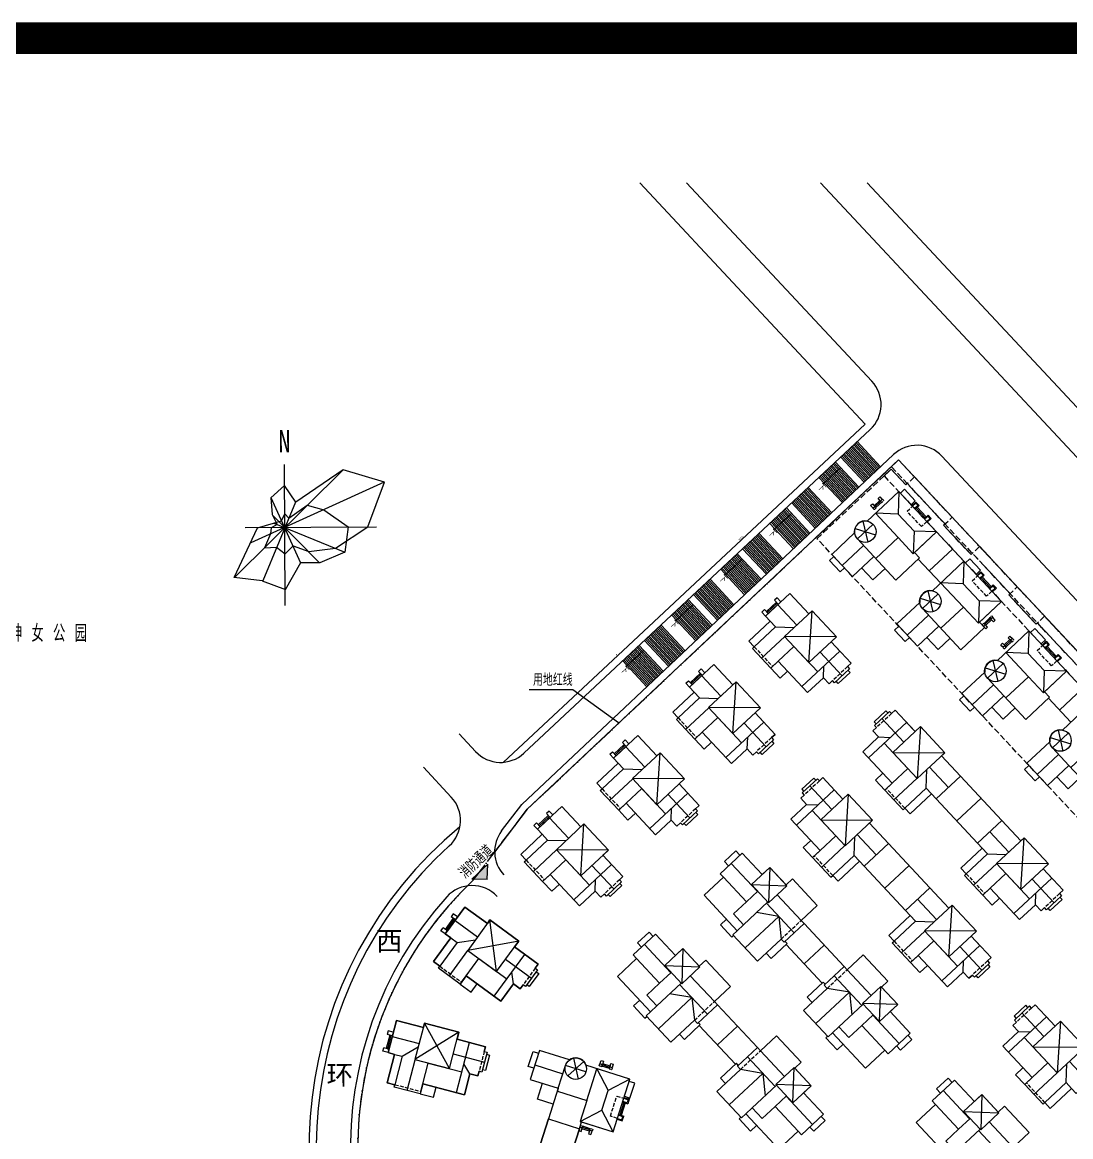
# Model space of a CAD drawing. Extents: x -34815 to 81416, y -425322 to 67478.
# Drawn here: x 878 to 3537, y -245754 to -242928 of the extents above; entities that cross this region are included whole.
import ezdxf

# ---------------------------------------------------------------- set-up
doc = ezdxf.new("R2010")
doc.units = 0
doc.header["$LTSCALE"] = 1000
doc.header["$MEASUREMENT"] = 0
doc.linetypes.add('DASH', pattern=[0.35, 0.25, -0.1])
doc.linetypes.add('DOTE', pattern=[2.42, 2, -0.2, 0.02, -0.2])
doc.layers.add('WALL', color=2, linetype='Continuous', lineweight=25)
doc.layers.add('坯担层', color=7, linetype='Continuous')
doc.styles.add('-宋体', font='', dxfattribs={"width": 0.8})
doc.styles.add('_TCH_DIM', font='SIMPLEX', dxfattribs={"bigfont": 'GBCBIG'})
doc.styles.get("Standard").update_dxf_attribs({"font": 'gbenor.shx', "bigfont": 'gbcbig.shx'})
doc.styles.add('宋体', font='', dxfattribs={"width": 0.666667})
doc.styles.get('-宋体').set_extended_font_data('NSimSun')
doc.styles.get('宋体').set_extended_font_data('SimSun')

# ---------------------------------------------------------------- blocks, each defined once
blk = doc.blocks.new('jhjuuoiuo')
at = {"linetype": 'Continuous'}
blk.add_hatch(color=9, dxfattribs=at).paths.add_polyline_path([(284942, 468445), (281762, 468553), (285050, 471625)])
at = {"color": 9, "linetype": 'Continuous'}
for p, q in [((338048, 587574), (316149, 611012)), ((363643, 570431), (325729, 611012)), ((353099, 611012), (715639, 222973)), ((362679, 611012), (725218, 222973)), ((362283, 561633), (338048, 587574)), ((311620, 514300), (362283, 561633)), ((362283, 561633), (311620, 514300)), ((362078, 561853), (362112, 561816)), ((292428, 494316), (363307, 560537)), ((358964, 556480), (363756, 551350)), ((359205, 556705), (363997, 551576)), ((359446, 556930), (364237, 551802)), ((359687, 557155), (364478, 552028)), ((359928, 557381), (364718, 552254)), ((360169, 557606), (364958, 552480)), ((360411, 557831), (365199, 552707)), ((360652, 558057), (365439, 552933)), ((291992, 483838), (368067, 555407)), ((369120, 554327), (293119, 482833)), ((357276, 554903), (362074, 549767)), ((357517, 555128), (362314, 549993)), ((357758, 555353), (362555, 550219)), ((357999, 555578), (362795, 550445)), ((358240, 555804), (363035, 550671)), ((358482, 556029), (363276, 550898)), ((358723, 556254), (363516, 551124)), ((626797, 278513), (369120, 554327)), ((377979, 555087), (632721, 282427)), ((255462, 552265), (233179, 530275)), ((243568, 524534), (243436, 553399)), ((255477, 552261), (245733, 545689)), ((263871, 549750), (255477, 552261)), ((353623, 549327), (356363, 551865)), ((354010, 551851), (358818, 546704)), ((354251, 552076), (359058, 546930)), ((354492, 552302), (359299, 547156)), ((354733, 552527), (359539, 547383)), ((354974, 552752), (359780, 547609)), ((355215, 552977), (360020, 547835)), ((355456, 553203), (360260, 548061)), ((355698, 553428), (360501, 548287)), ((355939, 553653), (360741, 548513)), ((356180, 553879), (360981, 548739)), ((356363, 551865), (357243, 552680)), ((367614, 552412), (366152, 551047)), ((370617, 549197), (367614, 552412)), ((263840, 549759), (236531, 537335)), ((260474, 540599), (263871, 549750)), ((352804, 550725), (357616, 545574)), ((353045, 550950), (357857, 545800)), ((353286, 551175), (358097, 546026)), ((353527, 551400), (358337, 546252)), ((353768, 551626), (358578, 546478)), ((243403, 549092), (240643, 546569)), ((245733, 545689), (243403, 549092)), ((349165, 547325), (353989, 542161)), ((349406, 547550), (354229, 542388)), ((349647, 547775), (354470, 542614)), ((349888, 548001), (354710, 542840)), ((350130, 548226), (354950, 543066)), ((350371, 548451), (355191, 543292)), ((350612, 548676), (355431, 543518)), ((245687, 545658), (238976, 529565)), ((240643, 546569), (240898, 543118)), ((240662, 546598), (246742, 533260)), ((244319, 542428), (248098, 545027)), ((248098, 545027), (251463, 544115)), ((347236, 545522), (352066, 540353)), ((347477, 545748), (352306, 540579)), ((347718, 545973), (352547, 540805)), ((347959, 546198), (352787, 541031)), ((348200, 546424), (353028, 541257)), ((348442, 546649), (353268, 541483)), ((348683, 546874), (353508, 541709)), ((348924, 547099), (353749, 541935)), ((240898, 543118), (241929, 541118)), ((240963, 542992), (250622, 533269)), ((242818, 541844), (243473, 543294)), ((243473, 543294), (244319, 542428)), ((251463, 544115), (256462, 540617)), ((344211, 542696), (349051, 537516)), ((344452, 542921), (349291, 537742)), ((344693, 543147), (349531, 537968)), ((344934, 543372), (349772, 538194)), ((345175, 543597), (350012, 538420)), ((345416, 543823), (350252, 538646)), ((345658, 544048), (350493, 538873)), ((345899, 544273), (350733, 539099)), ((346140, 544498), (350973, 539325)), ((346283, 542527), (347163, 543343)), ((233151, 530236), (237919, 540450)), ((235394, 540465), (262240, 540630)), ((237919, 540450), (242818, 541844)), ((240691, 540418), (240591, 539197)), ((241929, 541118), (240691, 540418)), ((241221, 541406), (255791, 535427)), ((253871, 536238), (260474, 540599)), ((256462, 540617), (255780, 535470)), ((342764, 541344), (347608, 536159)), ((343005, 541570), (347849, 536385)), ((343246, 541795), (348089, 536611)), ((343487, 542020), (348329, 536838)), ((343543, 539990), (346283, 542527)), ((343729, 542246), (348570, 537064)), ((343970, 542471), (348810, 537290)), ((355296, 541364), (352016, 538284)), ((383930, 534948), (378332, 540940)), ((240591, 539197), (239348, 536360)), ((339366, 538170), (344221, 532973)), ((339607, 538395), (344462, 533199)), ((339848, 538620), (344702, 533425)), ((340090, 538846), (344943, 533651)), ((340331, 539071), (345183, 533878)), ((340572, 539296), (345423, 534104)), ((239348, 536360), (241814, 536480)), ((241814, 536480), (243595, 535137)), ((243595, 535137), (245186, 536764)), ((245186, 536764), (248390, 535604)), ((248390, 535604), (253871, 536238)), ((337196, 536142), (342058, 530938)), ((337437, 536368), (342299, 531164)), ((337678, 536593), (342539, 531390)), ((337919, 536818), (342779, 531616)), ((338161, 537043), (343020, 531843)), ((338402, 537269), (343260, 532069)), ((338643, 537494), (343500, 532295)), ((338884, 537719), (343741, 532521)), ((339125, 537945), (343981, 532747)), ((255780, 535470), (250644, 533291)), ((334412, 533541), (339283, 528328)), ((334653, 533767), (339523, 528554)), ((334894, 533992), (339764, 528780)), ((335135, 534217), (340004, 529006)), ((335377, 534442), (340245, 529232)), ((335618, 534668), (340485, 529458)), ((335859, 534893), (340725, 529684)), ((336100, 535118), (340966, 529910)), ((336203, 533190), (337083, 534006)), ((243640, 527831), (246767, 533304)), ((250644, 533291), (246653, 533286)), ((332724, 531964), (337601, 526745)), ((332965, 532189), (337841, 526971)), ((333206, 532415), (338081, 527197)), ((333447, 532640), (338322, 527423)), ((333463, 530653), (336203, 533190)), ((333689, 532865), (338562, 527649)), ((333930, 533091), (338802, 527875)), ((334171, 533316), (339043, 528101)), ((238870, 529574), (233151, 530236)), ((238870, 529574), (243640, 527831)), ((329567, 529015), (334454, 523785)), ((329809, 529240), (334694, 524011)), ((330050, 529466), (334935, 524237)), ((330291, 529691), (335175, 524463)), ((330532, 529916), (335415, 524689)), ((327156, 526762), (332050, 521524)), ((327397, 526987), (332291, 521750)), ((327638, 527213), (332531, 521976)), ((327879, 527438), (332771, 522202)), ((328121, 527663), (333012, 522428)), ((328362, 527889), (333252, 522654)), ((328603, 528114), (333492, 522880)), ((328844, 528339), (333733, 523106)), ((329085, 528564), (333973, 523333)), ((329326, 528790), (334214, 523559)), ((397242, 520700), (391644, 526691)), ((324854, 524612), (329756, 519365)), ((325095, 524837), (329996, 519591)), ((325337, 525062), (330237, 519818)), ((325578, 525288), (330477, 520044)), ((325819, 525513), (330717, 520270)), ((326060, 525738), (330958, 520496)), ((326123, 523853), (327003, 524669)), ((322684, 522584), (327593, 517330)), ((322925, 522809), (327833, 517556)), ((323166, 523035), (328073, 517783)), ((323384, 521316), (326123, 523853)), ((323408, 523260), (328314, 518009)), ((323649, 523485), (328554, 518235)), ((323890, 523710), (328794, 518461)), ((324131, 523936), (329035, 518687)), ((324372, 524161), (329275, 518913)), ((324613, 524386), (329516, 519139)), ((319769, 519860), (324686, 514596)), ((320010, 520085), (324927, 514823)), ((320251, 520311), (325167, 515049)), ((320492, 520536), (325408, 515275)), ((317357, 517607), (322283, 512335)), ((317598, 517833), (322523, 512561)), ((317840, 518058), (322764, 512788)), ((318081, 518283), (323004, 513014)), ((318322, 518508), (323244, 513240)), ((318563, 518734), (323485, 513466)), ((318804, 518959), (323725, 513692)), ((319045, 519184), (323965, 513918)), ((319286, 519410), (324206, 514144)), ((319527, 519635), (324446, 514370)), ((315056, 515457), (319988, 510177)), ((315297, 515682), (320237, 510394)), ((315538, 515907), (320469, 510629)), ((315779, 516133), (320710, 510855)), ((316020, 516358), (320950, 511081)), ((316043, 514516), (316923, 515331)), ((317116, 517382), (322042, 512109)), ((288240, 492456), (311620, 514300)), ((311415, 514519), (311450, 514483)), ((312644, 513204), (317585, 507916)), ((312885, 513429), (317826, 508141)), ((313126, 513654), (318067, 508366)), ((313304, 511978), (316043, 514516)), ((313368, 513880), (318308, 508592)), ((313609, 514105), (318546, 508820)), ((313850, 514330), (318790, 509042)), ((314091, 514556), (319027, 509272)), ((314332, 514781), (319267, 509499)), ((314573, 515006), (319514, 509718)), ((314814, 515231), (319748, 509951)), ((302437, 507297), (293515, 507297)), ((311771, 500517), (302437, 507297)), ((279167, 498256), (282534, 494653)), ((271860, 491430), (277565, 485324)), ((287872, 478428), (291992, 483838)), ((293119, 482833), (286442, 474077)), ((281762, 468553), (285050, 471625)), ((284942, 468445), (285050, 471625)), ((284942, 468445), (281762, 468553))]:
    blk.add_line(p, q, dxfattribs=at)
at = {"color": 1, "linetype": 'DOTE', "ltscale": 2}
for p, q in [((293119, 482833), (369120, 554327)), ((369120, 554327), (642529, 261687)), ((282064, 468314), (293119, 482833))]:
    blk.add_line(p, q, dxfattribs=at)
at = {"color": 5, "linetype": 'DASH', "ltscale": 5}
for p, q in [((367614, 552412), (366152, 551047)), ((370617, 549197), (367614, 552412)), ((352415, 538212), (366152, 551047)), ((366152, 551047), (420085, 493321)), ((372371, 550836), (370617, 549197)), ((380091, 542584), (372371, 550836)), ((370910, 549470), (370617, 549197)), ((378624, 541213), (370910, 549470)), ((378332, 540940), (380091, 542584)), ((378332, 540940), (378624, 541213)), ((383930, 534948), (378332, 540940)), ((406347, 480486), (352415, 538212)), ((385684, 536587), (383930, 534948)), ((393403, 528335), (385684, 536587)), ((384222, 535222), (383930, 534948)), ((386612, 532664), (384222, 535222)), ((391936, 526964), (386612, 532664)), ((391644, 526691), (393403, 528335)), ((391644, 526691), (391936, 526964)), ((397242, 520700), (391644, 526691)), ((398996, 522338), (397242, 520700)), ((406715, 514085), (398996, 522338)), ((397535, 520973), (397242, 520700)), ((405249, 512716), (397535, 520973))]:
    blk.add_line(p, q, dxfattribs=at)
at = {"color": 1, "linetype": 'DASH', "ltscale": 5}
blk.add_line((639782, 261687), (367645, 552940), dxfattribs=at)
at = {"color": 9, "linetype": 'Continuous', "const_width": 40}
for points in [[(362281, 561563), (362285, 561704)], [(311623, 514371), (311618, 514229)]]:
    blk.add_lwpolyline(points, dxfattribs=at)
at = {"color": 9, "linetype": 'Continuous'}
for centre, radius, start, end in [((358528, 565652), 7000, 313.05417, 43.05418), ((372864, 550308), 7000, 43.05417, 133.2516), ((287649, 499431), 7000, 223.05418, 313.05417), ((272450, 480545), 7000, 312.37273, 43.05418), ((333443, 413686), 85000, 129.54374, 216.58302), ((293441, 474187), 7000, 142.71232, 223.05417), ((333443, 413686), 83500, 132.37273, 216.58302), ((333431, 413690), 74988, 134.50457, 227.08205), ((281839, 460239), 7000, 43.05417, 137.9494), ((333458, 413679), 76515, 137.9494, 225.89447)]:
    blk.add_arc(centre, radius, start, end, dxfattribs=at)
at = {"color": 1, "linetype": 'DOTE', "ltscale": 2}
for centre, radius, start, end in [((333308, 413789), 74826, 133.22232, 156.73276), ((333031, 413772), 74579, 156.63627, 180.31177)]:
    blk.add_arc(centre, radius, start, end, dxfattribs=at)
at = {"layer": 'WALL', "color": 5}
for p, q in [((365282, 546046), (364113, 544954)), ((365466, 545849), (364297, 544757)), ((365650, 545652), (364481, 544559)), ((365412, 545907), (364913, 546441)), ((372501, 544251), (373312, 545009)), ((374344, 542278), (375156, 543036)), ((385814, 530003), (386625, 530760)), ((387657, 528030), (388468, 528787)), ((344495, 524791), (342449, 522880)), ((344495, 524791), (343737, 525602)), ((342449, 522880), (341691, 523691)), ((387770, 521977), (386600, 520884)), ((387954, 521779), (386785, 520687)), ((388138, 521582), (386969, 520490)), ((388009, 521721), (388507, 521187)), ((392036, 517410), (391538, 517943)), ((391907, 517549), (390738, 516456)), ((392091, 517351), (390922, 516259)), ((392275, 517154), (391106, 516062)), ((399126, 515754), (399937, 516512)), ((400969, 513781), (401780, 514539)), ((328930, 510250), (328173, 511061)), ((326884, 508338), (326127, 509149)), ((328930, 510250), (326884, 508338)), ((313366, 495709), (311320, 493797)), ((313366, 495709), (312609, 496520)), ((311320, 493797), (310563, 494608)), ((297802, 481167), (295756, 479256)), ((297802, 481167), (297045, 481978)), ((295756, 479256), (294999, 480067)), ((278433, 460205), (277537, 460860)), ((276781, 457944), (275885, 458599)), ((278433, 460205), (276781, 457944)), ((265518, 436492), (264444, 436771)), ((265518, 436492), (264813, 433782)), ((264813, 433782), (263739, 434061)), ((307344, 429767), (309650, 425307)), ((309921, 429786), (308397, 430271)), ((310003, 430043), (308478, 430528)), ((310085, 430300), (308560, 430786)), ((310027, 430119), (310249, 430815)), ((314109, 427613), (309650, 425307)), ((312623, 422944), (313681, 422607)), ((303916, 418999), (308376, 421305)), ((310682, 416845), (308376, 421305)), ((311804, 420371), (312862, 420034)), ((297458, 419481), (295304, 412716)), ((303795, 417464), (302385, 413035)), ((305844, 416979), (304320, 417464)), ((305926, 417236), (304402, 417722)), ((306008, 417494), (304483, 417979)), ((305902, 417160), (305681, 416464))]:
    blk.add_line(p, q, dxfattribs=at)
for points in [[(364445, 534125), (369049, 538426), (372121, 535137), (376870, 539575), (369156, 547832), (362707, 541807, 0.5070926), (360114, 539384), (355419, 534997), (359651, 530467), (364036, 534563), (364445, 534125)], [(355419, 534997), (359651, 530467), (364036, 534563), (368541, 529740), (373401, 534280), (372377, 535376), (376870, 539575), (369156, 547832), (362707, 541807, 0.5070926), (360114, 539384), (355419, 534997)], [(377758, 519876), (382361, 524177), (385433, 520889), (390183, 525326), (382468, 533583), (376020, 527558, 0.5070926), (373426, 525135), (368731, 520749), (372964, 516218), (377348, 520314), (377758, 519876)], [(368731, 520749), (372964, 516218), (377348, 520314), (381854, 515492), (386713, 520031), (385689, 521128), (390183, 525326), (382468, 533583), (376020, 527558, 0.5070926), (373426, 525135), (368731, 520749)], [(391070, 505627), (395674, 509928), (398746, 506640), (403495, 511077), (395781, 519334), (389332, 513309, 0.5070926), (386738, 510886), (382044, 506500), (386276, 501969), (390660, 506065), (391070, 505627)], [(382044, 506500), (386276, 501969), (390660, 506065), (395166, 501243), (400025, 505783), (399001, 506879), (403495, 511077), (395781, 519334), (389332, 513309, 0.5070926), (386738, 510886), (382044, 506500)], [(404383, 491378), (408986, 495679), (412058, 492391), (416808, 496828), (409093, 505085), (402645, 499061, 0.5070926), (400051, 496637), (395356, 492251), (399589, 487720), (403973, 491817), (404383, 491378)], [(395356, 492251), (399589, 487720), (403973, 491817), (408479, 486994), (413338, 491534), (412314, 492630), (416808, 496828), (409093, 505085), (402645, 499061, 0.5070926), (400051, 496637), (395356, 492251)], [(314109, 427613), (305128, 430472, 0.2771533), (303405, 431942, 0.2016051), (301746, 431549), (295623, 433498), (293743, 427590), (299460, 425770), (297458, 419481), (303795, 417464), (304250, 418893), (310682, 416845), (314109, 427613)], [(299278, 425198), (305281, 423287), (303916, 418999), (310682, 416845), (314109, 427613), (305128, 430472, 0.5070926), (301746, 431549), (295623, 433498), (293743, 427590), (299460, 425770), (299278, 425198)], [(295623, 433498), (293743, 427590), (299460, 425770), (297458, 419481), (303795, 417464), (304250, 418893), (310682, 416845), (314109, 427613), (305128, 430472, 0.5070926), (301746, 431549), (295623, 433498)]]:
    blk.add_lwpolyline(points, format="xyb", dxfattribs=at)
for points in [[(359651, 530467), (364036, 534563), (368541, 529740), (373401, 534280), (372377, 535376), (376870, 539575), (369156, 547832), (362707, 541807, 0.5070926), (360114, 539384), (355419, 534997)], [(372964, 516218), (377348, 520314), (381854, 515492), (386713, 520031), (385689, 521128), (390183, 525326), (382468, 533583), (376020, 527558, 0.5070926), (373426, 525135), (368731, 520749)], [(386276, 501969), (390660, 506065), (395166, 501243), (400025, 505783), (399001, 506879), (403495, 511077), (395781, 519334), (389332, 513309, 0.5070926), (386738, 510886), (382044, 506500)], [(399589, 487720), (403973, 491817), (408479, 486994), (413338, 491534), (412314, 492630), (416808, 496828), (409093, 505085), (402645, 499061, 0.5070926), (400051, 496637), (395356, 492251)], [(293743, 427590), (299460, 425770), (297458, 419481), (303795, 417464), (304250, 418893), (310682, 416845), (314109, 427613), (305128, 430472, 0.5070926), (301746, 431549), (295623, 433498)]]:
    blk.add_lwpolyline(points, format="xyb", close=True, dxfattribs=at)
for points in [[(369156, 547832), (369000, 543238), (364406, 543394)], [(371654, 545158), (372531, 545978), (370346, 548316), (369469, 547497)], [(366050, 545956), (366086, 545991), (365813, 546283), (365412, 545907), (365685, 545615), (365904, 545820)], [(371853, 544946), (372664, 545703), (373312, 545009)], [(371955, 544836), (372656, 545491), (373100, 545016), (372399, 544361)], [(364150, 544181), (364114, 544147), (363840, 544440), (364242, 544815), (364515, 544523), (364296, 544318)], [(364150, 544181), (364515, 544523), (364242, 544815), (363877, 544474)], [(369049, 538426), (364406, 543394)], [(372277, 539731), (369000, 543238)], [(372501, 544251), (372720, 544456), (374564, 542483), (374344, 542278)], [(372918, 544641), (374761, 542668)], [(374891, 541694), (375592, 542349), (375148, 542824), (374447, 542169)], [(374993, 541584), (375804, 542342), (375156, 543036)], [(363906, 541147), (360690, 538144)], [(361801, 541789), (362795, 537502)], [(360193, 540287), (364402, 539004)], [(364036, 534563), (360690, 538144)], [(376870, 539575), (372277, 539731), (372121, 535137)], [(382468, 533583), (376870, 539575)], [(357535, 532732), (361919, 536828)], [(375398, 531630), (380147, 536067)], [(358013, 532221), (357136, 531401), (354951, 533740), (355828, 534559)], [(377719, 529146), (373145, 534041)], [(382468, 533583), (382312, 528990), (377719, 529146)], [(384966, 530910), (385843, 531729), (383658, 534067), (382782, 533248)], [(366357, 532079), (363872, 529758), (361551, 532242)], [(385165, 530697), (385976, 531455), (386625, 530760)], [(385267, 530587), (385969, 531243), (386413, 530768), (385711, 530112)], [(382361, 524177), (377719, 529146)], [(385589, 525482), (382312, 528990)], [(385814, 530003), (386033, 530207), (387876, 528234), (387657, 528030)], [(386230, 530392), (388073, 528419)], [(358679, 512041), (359402, 512717), (355306, 517101), (356402, 518125), (351418, 523459), (350761, 522845), (346869, 527010), (341901, 522368), (342856, 521345), (338472, 517248), (339564, 516079)], [(339564, 516079), (338472, 517248), (342856, 521345), (341901, 522368), (346869, 527010), (350761, 522845), (351418, 523459), (356402, 518125), (355306, 517101), (359402, 512717), (358679, 512041), (359088, 511602), (356005, 508722), (355595, 509160), (354872, 508484), (353711, 509726), (350496, 506722), (344488, 513153), (342954, 511719), (339199, 515738), (339564, 516079)], [(357081, 515201), (355306, 517101), (356402, 518125), (351418, 523459), (350761, 522845), (346869, 527010), (341901, 522368)], [(377218, 526899), (374003, 523895)], [(375113, 527540), (376107, 523253)], [(388203, 527445), (388904, 528100), (388461, 528575), (387759, 527920)], [(388305, 527336), (389117, 528093), (388468, 528787)], [(344105, 525208), (342059, 523296)], [(344290, 525010), (342244, 523099), (342449, 522880)], [(345043, 525303), (344285, 526114), (343737, 525602)], [(344385, 524689), (348276, 520524)], [(373506, 526038), (377715, 524755)], [(390183, 525326), (385589, 525482), (385433, 520889)], [(341901, 522368), (341143, 523179), (341691, 523691)], [(350776, 512868), (351418, 523459)], [(370847, 518483), (375232, 522579)], [(377348, 520314), (374003, 523895)], [(388101, 522354), (388137, 522389), (388410, 522096), (388009, 521721), (387735, 522013), (387955, 522218)], [(342856, 521345), (343949, 520175), (339564, 516079)], [(343949, 520175), (347765, 520046)], [(371325, 517972), (370448, 517153), (368264, 519491), (369141, 520310)], [(386201, 520579), (386566, 520921), (386839, 520629), (386474, 520287)], [(341076, 513728), (345826, 518166)], [(356402, 518125), (345792, 518203)], [(379669, 517830), (377185, 515509), (374864, 517993)], [(395781, 519334), (395625, 514741), (391031, 514897)], [(392675, 517459), (392711, 517493), (392438, 517785), (392036, 517410), (392309, 517117), (392529, 517322)], [(398279, 516661), (399156, 517480), (396971, 519818), (396094, 518999)], [(344488, 513153), (347703, 516157), (352551, 510968)], [(390775, 515684), (390738, 515650), (390465, 515942), (390867, 516317), (391140, 516025), (390921, 515820)], [(390775, 515684), (391140, 516025), (390867, 516317), (390502, 515976)], [(398477, 516448), (399289, 517206), (399937, 516512)], [(398580, 516338), (399281, 516994), (399725, 516519), (399024, 515863)], [(399126, 515754), (399345, 515959), (401189, 513986), (400969, 513781)], [(399543, 516143), (401386, 514170)], [(343319, 512060), (344488, 513153), (350496, 506722), (353711, 509726), (354872, 508484), (355595, 509160)], [(349335, 507965), (357081, 515201)], [(353041, 514985), (357546, 510162)], [(388426, 513291), (389420, 509005)], [(395674, 509928), (391031, 514897)], [(398902, 511233), (395625, 514741)], [(401515, 513196), (402217, 513852), (401773, 514327), (401072, 513671)], [(401618, 513087), (402429, 513844), (401780, 514539)], [(343115, 497500), (343838, 498175), (339742, 502560), (340838, 503584), (335854, 508918), (335197, 508304), (331305, 512469), (326336, 507826), (327292, 506803), (322908, 502707), (324000, 501538)], [(324000, 501538), (322908, 502707), (327292, 506803), (326336, 507826), (331305, 512469), (335197, 508304), (335854, 508918), (340838, 503584), (339742, 502560), (343838, 498175), (343115, 497500), (343524, 497061), (340441, 494180), (340031, 494619), (339308, 493943), (338147, 495185), (334932, 492181), (328924, 498611), (327390, 497178), (323635, 501197), (324000, 501538)], [(341517, 500660), (339742, 502560), (340838, 503584), (335854, 508918), (335197, 508304), (331305, 512469), (326336, 507826)], [(329479, 510762), (328721, 511573), (328173, 511061)], [(342954, 511719), (344859, 509680), (346393, 511114)], [(353711, 509726), (353793, 512129)], [(358752, 511288), (359169, 510843), (356757, 508590), (356341, 509036)], [(386818, 511789), (391027, 510507)], [(390530, 512650), (387315, 509646)], [(403495, 511077), (398902, 511233), (398746, 506640)], [(409093, 505085), (403495, 511077)], [(326336, 507826), (325579, 508637), (326127, 509149)], [(328541, 510666), (326495, 508755)], [(328726, 510469), (326680, 508557), (326884, 508338)], [(328821, 510147), (332712, 505982)], [(335211, 498327), (335854, 508918)], [(390660, 506065), (387315, 509646)], [(327292, 506803), (328385, 505634), (324000, 501538)], [(384160, 504234), (388544, 508331)], [(402023, 503132), (406772, 507570)], [(328385, 505634), (332201, 505504)], [(384638, 503723), (383761, 502904), (381576, 505242), (382453, 506061)], [(404344, 500648), (399770, 505544)], [(325512, 499187), (330262, 503625)], [(328924, 498611), (332139, 501615), (336986, 496427)], [(340838, 503584), (330228, 503661)], [(370388, 483088), (371480, 481919), (375864, 486015), (376820, 484992), (381789, 489634), (377898, 493799), (378555, 494414), (373572, 499748), (372476, 498724), (368379, 503108), (367656, 502432), (367246, 502871), (364163, 499990), (364572, 499551), (363849, 498875), (365010, 497633), (361794, 494629), (367802, 488199), (366268, 486765), (370022, 482746), (370388, 483088)], [(366910, 502556), (366494, 503002), (364082, 500749), (364499, 500304)], [(367656, 502432), (368379, 503108), (372476, 498724), (373572, 499748), (378555, 494414), (377898, 493799), (381789, 489634), (376820, 484992), (375864, 486015), (371480, 481919), (370388, 483088)], [(392982, 503581), (390497, 501260), (388176, 503744)], [(333771, 493423), (341517, 500660)], [(337477, 500443), (341982, 495621)], [(366633, 487107), (367802, 488199), (361794, 494629), (365010, 497633), (363849, 498875), (364572, 499551)], [(362955, 493387), (370701, 500624)], [(370210, 496607), (365705, 501430)], [(370701, 500624), (372476, 498724), (373572, 499748), (378555, 494414), (377898, 493799), (381789, 489634), (376820, 484992)], [(373572, 499748), (372929, 489157)], [(327550, 482958), (328274, 483634), (324178, 488018), (325274, 489042), (320290, 494377), (319633, 493762), (315741, 497927), (310772, 493285), (311728, 492262), (307344, 488166), (308436, 486997)], [(308436, 486997), (307344, 488166), (311728, 492262), (310772, 493285), (315741, 497927), (319633, 493762), (320290, 494377), (325274, 489042), (324178, 488018), (328274, 483634), (327550, 482958), (327960, 482520), (324876, 479639), (324467, 480077), (323743, 479402), (322583, 480644), (319368, 477640), (313360, 484070), (311826, 482636), (308071, 486655), (308436, 486997)], [(325953, 486119), (324178, 488018), (325274, 489042), (320290, 494377), (319633, 493762), (315741, 497927), (310772, 493285)], [(327390, 497178), (329294, 495139), (330829, 496573)], [(327755, 497519), (328924, 498611), (334932, 492181), (338147, 495185), (339308, 493943), (340031, 494619)], [(338147, 495185), (338229, 497588)], [(365010, 497633), (367412, 497551)], [(400131, 497540), (404340, 496258)], [(403843, 498401), (400628, 495397)], [(401738, 499042), (402732, 494756)], [(312977, 496125), (310931, 494213)], [(313162, 495928), (311116, 494016), (311320, 493797)], [(313914, 496221), (313157, 497032), (312609, 496520)], [(313257, 495606), (317148, 491441)], [(343188, 496747), (343604, 496301), (341193, 494049), (340777, 494494)], [(367802, 488199), (371017, 491203), (366170, 496391)], [(403973, 491817), (400628, 495397)], [(310772, 493285), (310015, 494096), (310563, 494608)], [(319647, 483786), (320290, 494377)], [(367945, 494491), (378555, 494414)], [(397472, 489986), (401857, 494082)], [(311728, 492262), (312820, 491093), (308436, 486997)], [(312820, 491093), (316637, 490963)], [(366268, 486765), (364363, 488804), (365897, 490238)], [(374772, 487184), (374902, 491000)], [(379305, 487313), (375413, 491478)], [(397950, 489474), (397073, 488655), (394889, 490993), (395766, 491812)], [(309948, 484646), (314698, 489083)], [(325274, 489042), (314664, 489120)], [(355627, 469297), (356720, 468128), (361104, 472224), (362060, 471201), (367029, 475844), (363137, 480009), (363795, 480623), (358811, 485957), (357715, 484933), (353619, 489318), (352896, 488642), (352486, 489080), (349402, 486199), (349812, 485761), (349089, 485085), (350249, 483843), (347034, 480839), (353042, 474409), (351507, 472975), (355262, 468956), (355627, 469297)], [(352150, 488766), (351734, 489212), (349322, 486959), (349739, 486513)], [(352896, 488642), (353619, 489318), (357715, 484933), (358811, 485957), (363795, 480623), (363137, 480009), (367029, 475844), (362060, 471201), (361104, 472224), (356720, 468128), (355627, 469297)], [(368145, 484756), (372895, 489193)], [(381789, 489634), (390254, 480573)], [(406294, 489332), (403810, 487011), (401489, 489495)], [(313360, 484070), (316575, 487074), (321422, 481886)], [(318207, 478882), (325953, 486119)], [(321913, 485902), (326418, 481079)], [(351873, 473316), (353042, 474409), (347034, 480839), (350249, 483843), (349089, 485085), (349812, 485761)], [(348195, 479597), (355940, 486833)], [(355450, 482817), (350944, 487640)], [(355940, 486833), (357715, 484933), (358811, 485957), (363795, 480623), (363137, 480009), (367029, 475844), (362060, 471201)], [(358811, 485957), (358168, 475367)], [(375864, 486015), (374772, 487184), (370388, 483088)], [(311986, 468417), (312710, 469093), (308614, 473477), (309710, 474501), (304726, 479835), (304068, 479221), (300177, 483386), (295208, 478744), (296164, 477721), (291780, 473625), (292872, 472455)], [(292872, 472455), (291780, 473625), (296164, 477721), (295208, 478744), (300177, 483386), (304068, 479221), (304726, 479835), (309710, 474501), (308614, 473477), (312710, 469093), (311986, 468417), (312396, 467979), (309312, 465098), (308903, 465536), (308179, 464860), (307019, 466102), (303804, 463099), (297796, 469529), (296262, 468095), (292507, 472114), (292872, 472455)], [(310389, 471577), (308614, 473477), (309710, 474501), (304726, 479835), (304068, 479221), (300177, 483386), (295208, 478744)], [(312191, 482978), (313360, 484070), (319368, 477640), (322583, 480644), (323743, 479402), (324467, 480077)], [(350249, 483843), (352652, 483761)], [(376820, 484992), (385285, 475931)], [(386022, 485104), (381053, 480461)], [(297413, 481584), (295367, 479672)], [(297597, 481386), (295552, 479475), (295756, 479256)], [(298350, 481679), (297593, 482490), (297045, 481978)], [(311826, 482636), (313730, 480598), (315265, 482031)], [(322583, 480644), (322665, 483046)], [(327624, 482206), (328040, 481760), (325629, 479507), (325213, 479953)], [(353042, 474409), (356257, 477413), (351410, 482601)], [(295208, 478744), (294450, 479555), (294999, 480067)], [(297693, 481065), (301584, 476900)], [(304083, 469244), (304726, 479835)], [(353185, 480701), (363795, 480623)], [(402064, 465604), (402787, 466280), (398691, 470664), (399787, 471689), (394803, 477023), (394146, 476408), (390254, 480573), (385285, 475931), (386241, 474908), (381857, 470812), (382949, 469643)], [(382949, 469643), (381857, 470812), (386241, 474908), (385285, 475931), (390254, 480573), (394146, 476408), (394803, 477023), (399787, 471689), (398691, 470664), (402787, 466280), (402064, 465604), (402473, 465166), (399390, 462285), (398980, 462723), (398257, 462048), (397096, 463290), (393881, 460286), (387873, 466716), (386339, 465283), (382584, 469301), (382949, 469643)], [(400466, 468765), (398691, 470664), (399787, 471689), (394803, 477023), (394146, 476408), (390254, 480573), (385285, 475931)], [(296164, 477721), (297256, 476552), (292872, 472455)], [(297256, 476552), (301073, 476422)], [(360012, 473394), (360141, 477210)], [(364544, 473523), (360653, 477688)], [(387770, 478252), (391661, 474087)], [(394160, 466432), (394803, 477023)], [(294384, 470105), (299134, 474542)], [(309710, 474501), (299100, 474579)], [(336623, 473438), (335804, 474315), (333465, 472131), (334285, 471254)], [(351507, 472975), (349603, 475014), (351137, 476447)], [(353385, 470966), (358134, 475403)], [(367029, 475844), (375494, 466783)], [(386241, 474908), (387334, 473739), (382949, 469643)], [(297796, 469529), (301011, 472533), (305858, 467345)], [(335193, 457186), (340245, 451778), (345068, 456284), (345682, 455627), (349774, 459450), (349160, 460107), (352448, 463179), (347396, 468587), (346081, 467358), (342736, 470938), (341201, 469505), (337105, 473889), (332575, 469656), (333257, 468925), (329312, 465239), (336070, 458005), (335193, 457186), (340245, 451778)], [(361104, 472224), (360012, 473394), (355627, 469297)], [(387334, 473739), (391150, 473609)], [(302643, 464341), (310389, 471577)], [(306348, 471361), (310854, 466538)], [(334840, 471773), (340233, 466000)], [(342736, 470938), (342491, 463730)], [(362060, 471201), (370525, 462141)], [(371261, 471313), (366292, 466671)], [(384461, 467292), (389211, 471729)], [(387873, 466716), (391088, 469720), (395935, 464532)], [(399787, 471689), (389177, 471766)], [(296262, 468095), (298166, 466057), (299701, 467490)], [(296627, 468437), (297796, 469529), (303804, 463099), (307019, 466102), (308179, 464860), (308903, 465536)], [(307019, 466102), (307100, 468505)], [(312060, 467665), (312476, 467219), (310065, 464966), (309649, 465412)], [(333257, 468925), (337968, 463884), (335337, 461426), (337385, 459234), (336070, 458005)], [(339009, 467457), (346217, 467212)], [(392720, 461528), (400466, 468765)], [(396426, 468548), (400931, 463725)], [(337968, 463884), (340306, 466068)], [(349160, 460107), (344245, 465368)], [(387303, 451814), (388027, 452490), (383930, 456874), (385027, 457898), (380043, 463232), (379385, 462618), (375494, 466783), (370525, 462141), (371481, 461118), (367097, 457022), (368189, 455852)], [(368189, 455852), (367097, 457022), (371481, 461118), (370525, 462141), (375494, 466783), (379385, 462618), (380043, 463232), (385027, 457898), (383930, 456874), (388027, 452490), (387303, 451814), (387713, 451376), (384629, 448495), (384220, 448933), (383496, 448257), (382336, 449499), (379121, 446496), (373113, 452926), (371578, 451492), (367824, 455511), (368189, 455852)], [(385705, 454974), (383930, 456874), (385027, 457898), (380043, 463232), (379385, 462618), (375494, 466783), (370525, 462141)], [(386339, 465283), (388243, 463244), (389778, 464677)], [(386704, 465624), (387873, 466716), (393881, 460286), (397096, 463290), (398257, 462048), (398980, 462723)], [(397096, 463290), (397178, 465693)], [(337385, 459234), (342354, 463876)], [(347728, 457538), (342062, 463603)], [(373010, 464462), (376901, 460297)], [(379400, 452641), (380043, 463232)], [(402137, 464852), (402553, 464406), (400142, 462153), (399726, 462599)], [(294753, 450336), (295337, 451135), (290493, 454675), (291378, 455886), (285484, 460193), (284953, 459466), (280350, 462829), (276339, 457338), (277469, 456512), (273929, 451668), (275221, 450724)], [(275221, 450724), (273929, 451668), (277469, 456512), (276339, 457338), (280350, 462829), (284953, 459466), (285484, 460193), (291378, 455886), (290493, 454675), (295337, 451135), (294753, 450336), (295238, 449982), (292748, 446574), (292264, 446928), (291680, 446129), (290307, 447132), (287711, 443579), (280606, 448771), (279367, 447075), (274926, 450320), (275221, 450724)], [(292592, 453141), (290493, 454675), (291378, 455886), (285484, 460193), (284953, 459466), (280350, 462829), (276339, 457338)], [(278875, 460810), (277979, 461465), (277537, 460860)], [(337719, 454482), (344588, 460899)], [(344588, 460899), (340016, 461691)], [(344588, 460899), (345068, 456284)], [(371481, 461118), (372573, 459949), (368189, 455852)], [(276339, 457338), (275442, 457993), (275885, 458599)], [(277973, 460541), (276321, 458280)], [(278191, 460382), (276539, 458121), (276781, 457944)], [(278344, 460084), (282947, 456721)], [(286835, 449669), (285484, 460193)], [(333879, 460351), (332637, 459190), (334958, 456706), (335323, 457047)], [(357967, 450681), (349774, 459450)], [(372573, 459949), (376389, 459819)], [(277469, 456512), (278761, 455569), (275221, 450724)], [(278761, 455569), (282534, 456156)], [(317437, 440596), (322489, 435189), (327312, 439695), (327926, 439037), (332018, 442860), (331404, 443518), (334692, 446590), (329640, 451997), (328325, 450768), (324979, 454349), (323445, 452915), (319349, 457300), (314818, 453067), (315501, 452336), (311555, 448650), (318314, 441416), (317437, 440596), (322489, 435189)], [(318867, 456849), (318047, 457726), (315709, 455541), (316528, 454664)], [(369701, 453502), (374451, 457939)], [(385027, 457898), (374416, 457976)], [(277146, 448698), (280981, 453946)], [(291378, 455886), (280941, 453976)], [(317084, 455183), (322477, 449411)], [(324979, 454349), (324735, 447141)], [(345872, 455804), (346275, 455373), (343023, 452335), (342006, 453424)], [(353472, 447289), (346085, 455196)], [(353870, 455065), (349778, 451242)], [(373113, 452926), (376328, 455930), (381175, 450742)], [(377960, 447738), (385705, 454974)], [(381665, 454758), (386171, 449935)], [(280606, 448771), (283202, 452324), (288934, 448135)], [(286339, 444582), (292592, 453141)], [(288664, 452172), (293993, 448278)], [(315501, 452336), (320212, 447294), (317581, 444837), (319629, 442644), (318314, 441416)], [(354718, 436287), (349666, 441695), (354489, 446200), (353875, 446858), (357967, 450681), (358581, 450023), (361869, 453096), (366921, 447688), (365606, 446459), (368951, 442879), (367416, 441445), (371513, 437061), (366982, 432828), (366300, 433559), (362354, 429873), (355595, 437107), (354718, 436287), (349666, 441695)], [(371578, 451492), (373483, 449454), (375018, 450887)], [(371944, 451834), (373113, 452926), (379121, 446496), (382336, 449499), (383496, 448257), (384220, 448933)], [(382336, 449499), (382417, 451902)], [(290307, 447132), (289937, 449508)], [(294966, 449610), (295459, 449250), (293512, 446586), (293020, 446946)], [(320212, 447294), (322550, 449479)], [(321253, 450867), (328461, 450622)], [(358581, 450023), (363496, 444762)], [(387377, 451062), (387793, 450616), (385382, 448363), (384965, 448809)], [(279367, 447075), (281620, 445429), (282859, 447125)], [(279662, 447479), (280606, 448771), (287711, 443579), (290307, 447132), (291680, 446129), (292264, 446928)], [(319629, 442644), (324598, 447287)], [(329972, 440949), (324306, 447014)], [(331404, 443518), (326488, 448779)], [(354065, 447036), (353662, 447466), (350410, 444428), (351427, 443340)], [(355921, 448770), (361587, 442705)], [(326832, 444310), (322260, 445102)], [(352192, 438991), (359061, 445408)], [(359061, 445408), (354489, 446200)], [(359061, 445408), (359541, 440793)], [(365224, 439397), (365469, 446606)], [(316123, 443761), (314880, 442601), (317201, 440116), (317567, 440458)], [(319963, 437893), (326832, 444310)], [(326832, 444310), (327312, 439695)], [(340210, 434092), (332018, 442860)], [(356910, 438335), (361879, 442978)], [(368951, 442879), (361743, 443124)], [(399047, 422824), (400139, 421655), (404523, 425751), (405479, 424728), (410448, 429371), (406556, 433536), (407214, 434150), (402230, 439484), (401134, 438460), (397038, 442845), (396315, 442169), (395905, 442607), (392822, 439726), (393231, 439288), (392508, 438612), (393668, 437370), (390453, 434366), (396461, 427936), (394926, 426502), (398681, 422483), (399047, 422824)], [(395569, 442293), (395153, 442739), (392741, 440486), (393158, 440040)], [(396315, 442169), (397038, 442845), (401134, 438460), (402230, 439484), (407214, 434150), (406556, 433536), (410448, 429371), (405479, 424728), (404523, 425751), (400139, 421655), (399047, 422824)], [(361589, 438601), (363927, 440786)], [(369247, 434945), (363854, 440717)], [(391614, 433124), (399359, 440360)], [(398869, 436344), (394363, 441167)], [(399359, 440360), (401134, 438460), (402230, 439484), (407214, 434150), (406556, 433536), (410448, 429371), (405479, 424728)], [(284324, 433318), (284573, 434276), (278766, 435786), (279144, 437237), (272079, 439074), (271852, 438203), (266336, 439637), (264625, 433056), (265980, 432704), (264470, 426897), (266018, 426494)], [(266018, 426494), (264470, 426897), (265980, 432704), (264625, 433056), (266336, 439637), (271852, 438203), (272079, 439074), (279144, 437237), (278766, 435786), (284573, 434276), (284324, 433318), (284905, 433167), (283843, 429083), (283262, 429234), (283013, 428275), (281368, 428703), (280261, 424445), (271744, 426659), (271216, 424626), (265893, 426010), (266018, 426494)], [(281283, 435131), (278766, 435786), (279144, 437237), (272079, 439074), (271852, 438203), (266336, 439637), (264625, 433056)], [(277206, 429785), (272079, 439074)], [(328116, 439215), (328519, 438784), (325267, 435746), (324250, 436834)], [(335716, 430699), (328329, 438606)], [(336114, 438476), (332022, 434653)], [(366300, 433559), (361589, 438601), (358958, 436143), (356910, 438335), (355595, 437107)], [(395292, 426843), (396461, 427936), (390453, 434366), (393668, 437370), (392508, 438612), (393231, 439288)], [(402230, 439484), (401588, 428893)], [(264966, 436635), (264262, 433925)], [(265707, 437218), (264632, 437497), (264444, 436771)], [(265227, 436567), (264523, 433857), (264813, 433782)], [(265480, 436347), (270997, 434912)], [(279144, 437237), (270141, 431622)], [(336962, 419698), (331910, 425105), (336733, 429611), (336118, 430269), (340210, 434092), (340825, 433434), (344113, 436506), (349165, 431099), (347850, 429870), (351195, 426290), (349660, 424856), (353756, 420472), (349226, 416239), (348543, 416970), (344597, 413283), (337839, 420517), (336962, 419698), (331910, 425105)], [(357787, 434761), (356544, 433601), (354223, 436085), (354589, 436426)], [(371030, 436611), (371850, 435734), (369511, 433549), (368692, 434426)], [(393668, 437370), (396071, 437288)], [(396461, 427936), (399676, 430939), (394829, 436127)], [(264625, 433056), (263550, 433335), (263739, 434061)], [(267528, 432301), (270821, 434235)], [(278616, 424872), (281283, 435131)], [(340825, 433434), (345740, 428173)], [(396604, 434228), (407214, 434150)], [(265980, 432704), (267528, 432301), (266018, 426494)], [(268554, 425318), (270190, 431609)], [(271744, 426659), (272851, 430917), (279723, 429131)], [(277986, 432785), (284374, 431125)], [(284789, 432722), (285380, 432568), (284549, 429374), (283959, 429528)], [(338164, 432180), (343831, 426115)], [(407963, 427050), (404072, 431215)], [(271341, 425110), (271744, 426659), (280261, 424445), (281368, 428703), (283013, 428275), (283262, 429234)], [(281368, 428703), (280150, 430776)], [(336308, 430446), (335906, 430877), (332654, 427839), (333671, 426751)], [(334436, 422402), (341305, 428819)], [(341305, 428819), (336733, 429611)], [(341305, 428819), (341785, 424204)], [(347468, 422808), (347713, 430016)], [(394926, 426502), (393022, 428541), (394556, 429974)], [(396804, 424493), (401553, 428930)], [(403431, 426921), (403560, 430737)], [(339154, 421746), (344123, 426388)], [(351195, 426290), (343986, 426535)], [(378612, 410713), (383664, 405305), (388487, 409811), (389101, 409154), (393193, 412977), (392579, 413634), (395867, 416706), (390815, 422114), (389500, 420885), (386155, 424465), (384620, 423032), (380524, 427416), (375994, 423183), (376676, 422452), (372731, 418766), (379489, 411532), (378612, 410713), (383664, 405305)], [(380042, 426965), (379223, 427842), (376884, 425657), (377704, 424781)], [(404523, 425751), (403431, 426921), (399047, 422824)], [(271216, 424626), (273916, 423924), (274444, 425957)], [(343833, 422012), (346171, 424196)], [(351491, 418355), (346098, 424128)], [(378259, 425299), (383652, 419527)], [(386155, 424465), (385910, 417257)], [(312623, 422944), (312909, 422853), (312090, 420280), (311804, 420371)], [(313166, 422771), (312347, 420198)], [(312866, 423706), (313780, 423415), (313583, 422796), (312669, 423087)], [(312911, 423849), (313969, 423512), (313681, 422607)], [(348543, 416970), (343833, 422012), (341202, 419554), (339154, 421746), (337839, 420517)], [(376676, 422452), (381387, 417411), (378756, 414953), (380805, 412761), (379489, 411532)], [(311516, 419466), (312574, 419129), (312862, 420034)], [(311561, 419609), (312476, 419318), (312673, 419937), (311759, 420228)], [(340030, 418172), (338788, 417011), (336467, 419496), (336832, 419837)], [(353274, 420021), (354093, 419144), (351755, 416960), (350936, 417837)], [(381387, 417411), (383725, 419595)], [(382428, 420983), (389636, 420739)], [(298058, 406172), (295305, 412716), (297458, 419481)], [(304187, 408751), (302385, 413035), (303795, 417464)], [(380805, 412761), (385773, 417403)], [(392579, 413634), (387664, 418895)], [(391147, 411065), (385481, 417130)]]:
    blk.add_lwpolyline(points, dxfattribs=at)
for points in [[(363638, 544729), (363379, 545007), (363744, 545348), (364242, 544815), (363877, 544474)], [(365173, 546163), (364913, 546441), (365279, 546782), (365777, 546249), (365412, 545907)], [(345792, 518203), (350776, 512868), (356402, 518125), (351418, 523459)], [(386713, 520031), (386972, 519754), (387338, 520095), (386839, 520629), (386474, 520287)], [(388247, 521465), (388507, 521187), (388872, 521529), (388374, 522062), (388009, 521721)], [(391797, 517665), (391538, 517943), (391903, 518284), (392402, 517751), (392036, 517410)], [(390263, 516232), (390004, 516509), (390369, 516851), (390867, 516317), (390502, 515976)], [(330228, 503661), (335211, 498327), (340838, 503584), (335854, 508918)], [(372929, 489157), (367945, 494491), (373572, 499748), (378555, 494414)], [(314664, 489120), (319647, 483786), (325274, 489042), (320290, 494377)], [(358168, 475367), (353185, 480701), (358811, 485957), (363795, 480623)], [(299100, 474579), (304083, 469244), (309710, 474501), (304726, 479835)], [(389177, 471766), (394160, 466432), (399787, 471689), (394803, 477023)], [(342736, 470938), (346217, 467212), (342491, 463730), (339009, 467457)], [(374416, 457976), (379400, 452641), (385027, 457898), (380043, 463232)], [(280941, 453976), (286835, 449669), (291378, 455886), (285484, 460193)], [(324979, 454349), (328461, 450622), (324735, 447141), (321253, 450867)], [(368951, 442879), (365469, 446606), (361743, 443124), (365224, 439397)], [(270141, 431622), (277206, 429785), (279144, 437237), (272079, 439074)], [(401588, 428893), (396604, 434228), (402230, 439484), (407214, 434150)], [(308132, 431090), (308248, 431452), (308724, 431300), (308503, 430605), (308026, 430756)], [(310133, 430453), (310249, 430815), (310725, 430663), (310504, 429968), (310027, 430119)], [(351195, 426290), (347713, 430016), (343986, 426535), (347468, 422808)], [(386155, 424465), (389636, 420739), (385910, 417257), (382428, 420983)], [(303795, 417464), (303679, 417101), (304156, 416950), (304377, 417645), (303901, 417797)], [(305796, 416827), (305681, 416464), (306157, 416313), (306378, 417008), (305902, 417160)]]:
    blk.add_lwpolyline(points, close=True, dxfattribs=at)
at = {"layer": 'WALL', "color": 5, "linetype": 'DASH', "ltscale": 3}
for points in [[(374891, 541694), (373795, 540670), (370859, 543812), (371955, 544836)], [(388203, 527445), (387107, 526421), (384171, 529563), (385267, 530587)], [(339564, 516079), (343319, 512060)], [(401515, 513196), (400419, 512172), (397484, 515314), (398580, 516338)], [(358679, 512041), (355595, 509160)], [(367656, 502432), (364572, 499551)], [(324000, 501538), (327755, 497519)], [(343115, 497500), (340031, 494619)], [(352896, 488642), (349812, 485761)], [(308436, 486997), (312191, 482978)], [(370388, 483088), (366633, 487107)], [(327550, 482958), (324467, 480077)], [(292872, 472455), (296627, 468437)], [(355627, 469297), (351873, 473316)], [(311986, 468417), (308903, 465536)], [(382949, 469643), (386704, 465624)], [(402064, 465604), (398980, 462723)], [(345068, 456284), (349160, 460107)], [(368189, 455852), (371944, 451834)], [(387303, 451814), (384220, 448933)], [(275221, 450724), (279662, 447479)], [(294753, 450336), (292264, 446928)], [(354489, 446200), (358581, 450023)], [(327312, 439695), (331404, 443518)], [(396315, 442169), (393231, 439288)], [(284324, 433318), (283262, 429234)], [(336733, 429611), (340825, 433434)], [(266018, 426494), (271341, 425110)], [(399047, 422824), (395292, 426843)], [(311561, 419609), (310132, 420064), (311436, 424161), (312866, 423706)]]:
    blk.add_lwpolyline(points, dxfattribs=at)
at = {"layer": 'WALL', "color": 5, "flags": 128}
for points in [[(294471, 429877), (293327, 430241), (294298, 433290), (295441, 432926)], [(304669, 431253), (301417, 428290)], [(302572, 431921), (303513, 427622)], [(294683, 430544), (300400, 428724)], [(299460, 425770), (300946, 430439)], [(305139, 429104), (300946, 430439)], [(305281, 423287), (307344, 429767)], [(307905, 430375), (307857, 430390), (307979, 430771), (308503, 430605), (308381, 430223), (308095, 430314)], [(307905, 430375), (308381, 430223), (308503, 430605), (308026, 430756)], [(310382, 429586), (310430, 429571), (310551, 429952), (310027, 430119), (309906, 429738), (310192, 429647)], [(298429, 422530), (295189, 423561), (296220, 426801)], [(313000, 424127), (314143, 423763), (315114, 426812), (313970, 427176)], [(308376, 421305), (309650, 425307)], [(304022, 418178), (304499, 418027), (304377, 417645), (303901, 417797)], [(306500, 417390), (306547, 417374), (306426, 416993), (305902, 417160), (306023, 417541), (306309, 417450)]]:
    blk.add_lwpolyline(points, dxfattribs=at)
at = {"layer": 'WALL', "color": 5}
for centre in [(362298, 539645), (375610, 525397), (388923, 511148), (402235, 496899), (303043, 429772)]:
    blk.add_circle(centre, 2200, dxfattribs=at)
at = {"color": 9, "linetype": 'Continuous', "style": '-宋体', "width": 0.8}
blk.add_text('N', height=4557, rotation=0.26183, dxfattribs=at).set_placement((242203, 555860))
at = {"color": 9, "linetype": 'Continuous'}
for s, height, rotation, style, p in [('下', 1350, 312.80931, '_TCH_DIM', (352338, 548654)), ('下', 1350, 312.80931, '_TCH_DIM', (342258, 539317)), ('下', 1350, 312.80931, '_TCH_DIM', (332178, 529980)), ('下', 1350, 312.80931, '_TCH_DIM', (322098, 520643)), ('下', 1350, 312.80931, '_TCH_DIM', (312018, 511306)), ('消防通道', 2531.9, 43.05417, '_TCH_DIM', (280510, 468461)), ('西', 3987, 0.24165, '宋体', (262160, 453898)), ('环', 3987, 0.24165, '宋体', (252034, 426514))]:
    blk.add_text(s, height=height, rotation=rotation, dxfattribs=dict(at, style=style)).set_placement(p)
for s, height, rotation, p in [('69334', 350, 43.05417, (336472, 537723)), ('莱 芜 神 女 公 园', 3500, 360, (178394, 517100))]:
    blk.add_text(s, height=height, rotation=rotation, dxfattribs=at).set_placement(p)
at = {"color": 9, "linetype": 'Continuous', "style": '_TCH_DIM'}
blk.add_text('用地红线', height=2531.9, dxfattribs=at).set_placement((294302, 508085))
blk = doc.blocks.new('区位图')
at = {"const_width": 100}
blk.add_lwpolyline([(170512.7, -169274.9), (170512.7, -162331.9), (160612.7, -162331.9)], dxfattribs=at)
at = {"xscale": 0.01549518806859851, "yscale": 0.01549518806859851, "zscale": 0.01549518806859851}
blk.add_blockref('jhjuuoiuo', (158999.1, -172258.5), dxfattribs=at)

msp = doc.modelspace()

# ---------------------------------------------------------------- block references
at = {"layer": '坯担层', "xscale": 0.7999999999883585, "yscale": 0.7999999999883585, "zscale": 0.7999999999883585}
msp.add_blockref('区位图', (-128674.1, -113102.1), dxfattribs=at)

doc.saveas('drawing.dxf')
